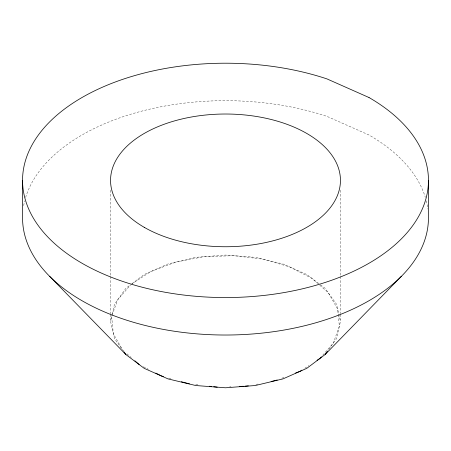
<?xml version="1.0" encoding="UTF-8"?>
<svg xmlns="http://www.w3.org/2000/svg" width="451" height="451" viewBox="0 0 451 451"><rect width="100%" height="100%" fill="white"/><g stroke="black" fill="none" stroke-linecap="round" stroke-linejoin="round"><path stroke-width="0.34" stroke-dasharray="2.25 1.69" d="M121.567 348.499L114.469 338.6L110.551 321.422L112.09 314.68M112.237 314.031L114.469 304.245L125.953 288.24L130.531 284.795M340.449 314.403L340.449 321.422L336.531 338.6L327.809 350.754M112.107 315.345L117.666 299.785L130.576 284.942M322.73 355.253L333.334 343.059L339.361 326.208L338.25 315.215M132.137 283.583L144.219 274.496L168.026 263.948L195.751 257.318L225.5 255.057L255.249 257.318L282.974 263.948L306.781 274.496L325.047 288.24L336.531 304.245L340.449 321.422M131.038 284.412L150.848 271.558L175.749 262.104L204.032 256.687L233.787 255.689L262.972 259.167L289.604 266.885L311.867 278.323L317.679 283.425M304.814 368.264L308.89 365.614M281.807 378.254L285.083 377.008M255.937 384.438L258.006 384.043M229.666 386.738L231.053 386.693M195.672 384.59L199.145 385.002M168.719 378.085L171.38 378.857M143.463 366.748L148.407 369.284M319.793 285.28L328.249 292.699L337.624 309.031L338.177 314.527M123.811 351.075L122.751 350.145L113.376 333.813L111.639 316.636M126.979 353.855L131.207 357.564M340.449 190.209L340.449 275.815M340.449 276.514L340.449 313.704M110.551 190.209L110.551 275.815M110.551 276.514L110.551 313.704M110.551 314.403L110.551 321.422M23.661 205.622A202.95 117.17 0 0 1 24.698 200.864M25.639 197.482A202.95 117.17 0 0 1 326.975 116.381L369.008 135.001A202.95 117.17 0 0 1 425.361 197.482M426.302 200.864A202.95 117.17 0 0 1 427.875 209.033"/><path stroke-width="0.68" d="M49.74 276.44L125.953 354.604L144.219 368.349L168.026 378.896L195.751 385.526L225.5 387.787L255.249 385.526L282.974 378.896L306.781 368.349L325.047 354.604L327.415 351.306M321.343 356.842L319.962 358.432L317.047 360.321M325.047 354.604L401.26 276.44M301.899 370.153L300.152 371.286L295.563 373.028M277.218 379.996L271.113 381.535M248.343 385.893L244.887 386.225M239.357 386.411L243.506 386.27M189.42 383.846L181.37 381.749M209.568 386.248L211.654 386.496M213.74 386.744L217.213 387.155M163.392 376.54L161.396 375.959L155.832 373.101M134.905 360.811L139.133 364.521M123.952 351.819L125.953 354.604M428.45 180.383L428.45 217.856A202.95 117.17 0 0 1 225.5 335.025A202.95 117.17 0 0 1 22.55 217.856L22.55 180.383M369.008 97.529L326.975 78.908A202.95 117.17 0 0 0 23.322 170.174A202.95 117.17 0 0 0 294.915 290.489A202.95 117.17 0 0 0 369.008 97.529M144.219 227.31A114.949 66.365 0 0 0 336.531 197.561A114.949 66.365 0 0 0 195.751 116.279A114.949 66.365 0 0 0 144.219 227.31"/></g></svg>
